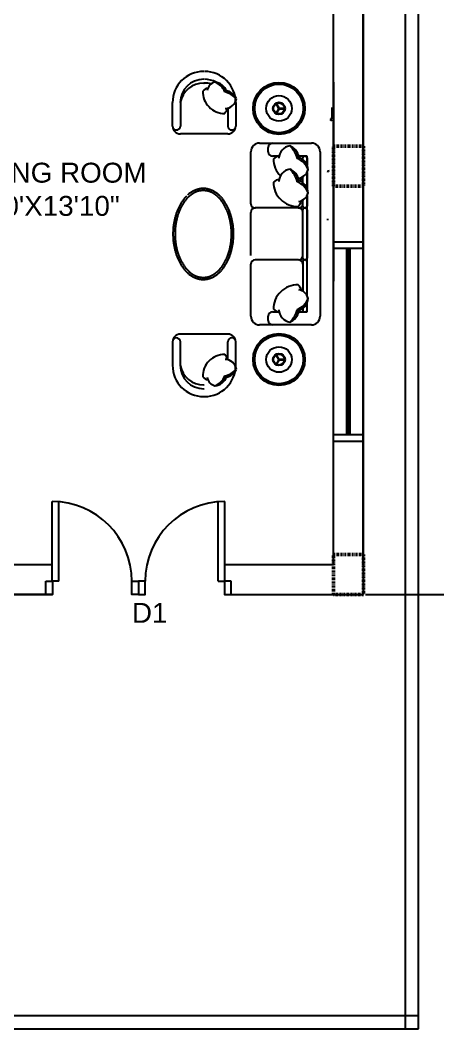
# Model space of a CAD drawing. Header units: inches. Extents: x 140261 to 278399, y 61833 to 125561.
# Drawn here: x 140848.9 to 140974.8, y 62427 to 62731 of the extents above; entities that cross this region are included whole.
import ezdxf

# ---------------------------------------------------------------- set-up
doc = ezdxf.new("R2010")
doc.units = ezdxf.units.IN
doc.linetypes.add('Aec_Rating_Smoke', pattern=[9, 4.5, 2, -2.5])
doc.linetypes.add('DASHDOT', pattern=[1, 0.5, -0.25, 0, -0.25])
doc.layers.add('column', color=1, linetype='Aec_Rating_Smoke', lineweight=50)
for name, color, linetype in [('door', 6, 'Continuous'), ('EL', 7, 'Continuous'), ('ID-LOOSE', 31, 'Continuous'), ('ID-LOOSE2', 8, 'Continuous'), ('WINDOW 2', 11, 'Continuous')]:
    doc.layers.add(name, color=color, linetype=linetype)
doc.styles.get("Standard").update_dxf_attribs({"font": 'arial.ttf'})
doc.dimstyles.new('ISO-25', dxfattribs={"dimtxt": 5, "dimasz": 2.5, "dimexe": 1.25, "dimexo": 0.625, "dimtad": 1, "dimdec": 1, "dimlunit": 4, "dimtxsty": 'Standard', "dimcen": 2.5, "dimadec": 0, "dimazin": 0, "dimtfac": 1, "dimtdec": 1, "dimtmove": 0, "dimatfit": 3, "dimfxl": 1, "dimarcsym": 0})

# ---------------------------------------------------------------- blocks, each defined once
blk = doc.blocks.new('*D262')
at = {"color": 0, "lineweight": -2, "transparency": 16777216}
for p, q in [((140969.64, 62967.04), (141019.52, 62967.04)), ((141018.27, 62964.54), (141018.27, 62560.41)), ((140952.95, 62557.91), (141019.52, 62557.91))]:
    blk.add_line(p, q, dxfattribs=at)
at = {"color": 0, "transparency": 16777216}
for points in [[(141017.85, 62964.54), (141018.68, 62964.54), (141018.27, 62967.04)], [(141017.85, 62560.41), (141018.68, 62560.41), (141018.27, 62557.91)]]:
    blk.add_solid(points, dxfattribs=at)
at = {"layer": 'Defpoints', "color": 0, "transparency": 16777216}
for p in [(140969.01, 62967.04), (140952.32, 62557.91), (141018.27, 62557.91)]:
    blk.add_point(p, dxfattribs=at)
at = {"color": 0, "transparency": 16777216, "insert": (141015.09, 62762.48), "char_height": 5, "attachment_point": 5, "rotation": 90}
blk.add_mtext('34\'-1"', dxfattribs=at)

msp = doc.modelspace()

# ---------------------------------------------------------------- linework, layer by layer
for p, q in [((140969.01, 62427.04), (140969.01, 62967.04)), ((140965.01, 62427.04), (140965.01, 62957.69)), ((140952.32, 62903.91), (140952.32, 62557.91)), ((140943.32, 62566.91), (140943.32, 62746.91)), ((140952.32, 62566.91), (140952.32, 62746.91)), ((140943.32, 62712.28), (140943.32, 62652.28)), ((140952.32, 62652.28), (140952.32, 62712.28)), ((140823.32, 62566.91), (140858.55, 62566.91)), ((140910.55, 62566.91), (140943.32, 62566.91)), ((140706.01, 62557.91), (140858.58, 62557.91)), ((140723.34, 62557.91), (140858.58, 62557.91)), ((140858.58, 62557.91), (140795.32, 62557.91)), ((140823.32, 62557.91), (140858.58, 62557.91)), ((140912.51, 62557.91), (140952.32, 62557.91)), ((140669.01, 62431.04), (140969.01, 62431.04)), ((140669.01, 62427.04), (140969.01, 62427.04))]:
    msp.add_line(p, q)
at = {"layer": 'column', "linetype": 'DASHDOT'}
for points in [[(140943.37, 62692.95), (140952.37, 62692.95), (140952.37, 62680.95), (140943.37, 62680.95)], [(140943.37, 62569.92), (140952.37, 62569.92), (140952.37, 62557.92), (140943.37, 62557.92)]]:
    msp.add_lwpolyline(points, close=True, dxfattribs=at)
at = {"layer": 'door'}
for p, q in [((140858.55, 62561.91), (140858.55, 62585.91)), ((140860.55, 62561.91), (140860.55, 62585.91)), ((140908.55, 62561.91), (140908.55, 62585.91)), ((140910.55, 62561.91), (140910.55, 62585.91)), ((140860.55, 62561.91), (140858.58, 62561.91)), ((140908.55, 62561.91), (140910.51, 62561.91))]:
    msp.add_line(p, q, dxfattribs=at)
for points in [[(140856.58, 62561.91), (140858.58, 62561.91), (140858.58, 62557.91), (140856.58, 62557.91)], [(140882.55, 62561.91), (140884.55, 62561.91), (140884.55, 62557.91), (140882.55, 62557.91)], [(140886.55, 62561.91), (140884.55, 62561.91), (140884.55, 62557.91), (140886.55, 62557.91)], [(140912.51, 62561.91), (140910.51, 62561.91), (140910.51, 62557.91), (140912.51, 62557.91)]]:
    msp.add_lwpolyline(points, close=True, dxfattribs=at)
for centre, start, end in [((140858.55, 62561.91), 0, 90), ((140910.55, 62561.91), 90, 180)]:
    msp.add_arc(centre, 24, start, end, dxfattribs=at)
at = {"layer": 'EL', "color": 142}
for p, q in [((140926.84, 62704.33), (140925.92, 62705.92)), ((140926.98, 62704.41), (140926.06, 62706)), ((140926.84, 62704.41), (140925.92, 62702.82)), ((140926.98, 62704.33), (140926.06, 62702.73)), ((140926.91, 62704.45), (140928.75, 62704.45)), ((140926.91, 62704.29), (140928.75, 62704.29)), ((140926.84, 62628.67), (140925.92, 62630.26)), ((140926.98, 62628.75), (140926.06, 62630.34)), ((140926.84, 62628.75), (140925.92, 62627.16)), ((140926.98, 62628.67), (140926.06, 62627.07)), ((140926.91, 62628.79), (140928.75, 62628.79)), ((140926.91, 62628.63), (140928.75, 62628.63))]:
    msp.add_line(p, q, dxfattribs=at)
at = {"layer": 'EL'}
for centre, radius in [((140926.91, 62704.37), 3.85), ((140926.91, 62704.37), 1.84), ((140926.91, 62704.37), 1.65), ((140926.91, 62628.71), 3.85), ((140926.91, 62628.71), 1.84), ((140926.91, 62628.71), 1.65)]:
    msp.add_circle(centre, radius, dxfattribs=at)
at = {"layer": 'ID-LOOSE'}
for p, q in [((140894.81, 62699.05), (140894.81, 62706.11)), ((140913.87, 62706.11), (140913.87, 62699.05)), ((140904.34, 62696.7), (140897.17, 62696.7)), ((140911.51, 62696.7), (140904.34, 62696.7)), ((140921.04, 62693.93), (140936.69, 62693.93)), ((140918.43, 62675.67), (140918.43, 62691.32)), ((140939.3, 62691.32), (140939.3, 62641.75)), ((140918.43, 62660.02), (140918.43, 62673.06)), ((140918.43, 62641.75), (140918.43, 62657.41)), ((140936.69, 62639.14), (140921.04, 62639.14)), ((140904.34, 62636.38), (140897.17, 62636.38)), ((140911.51, 62636.38), (140904.34, 62636.38)), ((140894.81, 62634.02), (140894.81, 62626.97)), ((140913.87, 62626.97), (140913.87, 62634.02)), ((140904.22, 62617.56), (140904.34, 62617.56)), ((140904.34, 62617.56), (140904.46, 62617.56))]:
    msp.add_line(p, q, dxfattribs=at)
at = {"layer": 'ID-LOOSE', "linetype": 'Continuous'}
for p, q in [((140898.88, 62677.8), (140898.74, 62677.65)), ((140899.02, 62677.95), (140898.88, 62677.8)), ((140899.46, 62678.36), (140899.32, 62678.22)), ((140899.61, 62678.49), (140899.46, 62678.36)), ((140899.76, 62678.61), (140899.61, 62678.49)), ((140899.92, 62678.73), (140899.76, 62678.61)), ((140900.07, 62678.85), (140899.92, 62678.73)), ((140900.23, 62678.96), (140900.07, 62678.85)), ((140900.39, 62679.07), (140900.23, 62678.96)), ((140900.54, 62679.17), (140900.39, 62679.07)), ((140900.7, 62679.27), (140900.54, 62679.17)), ((140900.87, 62679.36), (140900.7, 62679.27)), ((140901.03, 62679.45), (140900.87, 62679.36)), ((140901.19, 62679.53), (140901.03, 62679.45)), ((140901.36, 62679.61), (140901.19, 62679.53)), ((140901.52, 62679.69), (140901.36, 62679.61)), ((140901.69, 62679.76), (140901.52, 62679.69)), ((140901.85, 62679.82), (140901.69, 62679.76)), ((140902.02, 62679.88), (140901.85, 62679.82)), ((140902.19, 62679.94), (140902.02, 62679.88)), ((140902.36, 62679.99), (140902.19, 62679.94)), ((140902.53, 62680.04), (140902.36, 62679.99)), ((140902.7, 62680.08), (140902.53, 62680.04)), ((140902.87, 62680.12), (140902.7, 62680.08)), ((140903.04, 62680.15), (140902.87, 62680.12)), ((140903.22, 62680.17), (140903.04, 62680.15)), ((140903.39, 62680.2), (140903.22, 62680.17)), ((140903.56, 62680.21), (140903.39, 62680.2)), ((140903.73, 62680.23), (140903.56, 62680.21)), ((140903.91, 62680.23), (140903.73, 62680.23)), ((140904.08, 62680.24), (140903.91, 62680.23)), ((140904.25, 62680.23), (140904.08, 62680.24)), ((140904.42, 62680.23), (140904.25, 62680.23)), ((140904.6, 62680.21), (140904.42, 62680.23)), ((140904.77, 62680.2), (140904.6, 62680.21)), ((140904.94, 62680.17), (140904.77, 62680.2)), ((140905.11, 62680.15), (140904.94, 62680.17)), ((140905.29, 62680.12), (140905.11, 62680.15)), ((140905.46, 62680.08), (140905.29, 62680.12)), ((140905.63, 62680.04), (140905.46, 62680.08)), ((140905.8, 62679.99), (140905.63, 62680.04)), ((140905.97, 62679.94), (140905.8, 62679.99)), ((140906.13, 62679.88), (140905.97, 62679.94)), ((140906.3, 62679.82), (140906.13, 62679.88)), ((140906.47, 62679.76), (140906.3, 62679.82)), ((140906.64, 62679.69), (140906.47, 62679.76)), ((140906.8, 62679.61), (140906.64, 62679.69)), ((140906.97, 62679.53), (140906.8, 62679.61)), ((140907.13, 62679.45), (140906.97, 62679.53)), ((140907.29, 62679.36), (140907.13, 62679.45)), ((140907.45, 62679.27), (140907.29, 62679.36)), ((140907.61, 62679.17), (140907.45, 62679.27)), ((140907.77, 62679.07), (140907.61, 62679.17)), ((140907.93, 62678.96), (140907.77, 62679.07)), ((140908.09, 62678.85), (140907.93, 62678.96)), ((140908.24, 62678.73), (140908.09, 62678.85)), ((140908.39, 62678.61), (140908.24, 62678.73)), ((140908.54, 62678.49), (140908.39, 62678.61)), ((140908.69, 62678.36), (140908.54, 62678.49)), ((140908.84, 62678.22), (140908.69, 62678.36)), ((140908.99, 62678.09), (140908.84, 62678.22)), ((140909.13, 62677.95), (140908.99, 62678.09)), ((140909.28, 62677.8), (140909.13, 62677.95)), ((140909.42, 62677.65), (140909.28, 62677.8)), ((140896.77, 62674.76), (140896.67, 62674.55)), ((140896.88, 62674.96), (140896.77, 62674.76)), ((140896.99, 62675.17), (140896.88, 62674.96)), ((140897.1, 62675.37), (140896.99, 62675.17)), ((140897.21, 62675.56), (140897.1, 62675.37)), ((140897.32, 62675.76), (140897.21, 62675.56)), ((140897.44, 62675.95), (140897.32, 62675.76)), ((140897.56, 62676.13), (140897.44, 62675.95)), ((140897.68, 62676.32), (140897.56, 62676.13)), ((140897.81, 62676.5), (140897.68, 62676.32)), ((140897.93, 62676.67), (140897.81, 62676.5)), ((140898.06, 62676.84), (140897.93, 62676.67)), ((140898.19, 62677.01), (140898.06, 62676.84)), ((140898.33, 62677.18), (140898.19, 62677.01)), ((140898.46, 62677.34), (140898.33, 62677.18)), ((140898.6, 62677.5), (140898.46, 62677.34)), ((140898.74, 62677.65), (140898.6, 62677.5)), ((140909.56, 62677.5), (140909.42, 62677.65)), ((140909.69, 62677.34), (140909.56, 62677.5)), ((140909.83, 62677.18), (140909.69, 62677.34)), ((140909.96, 62677.01), (140909.83, 62677.18)), ((140910.09, 62676.84), (140909.96, 62677.01)), ((140910.22, 62676.67), (140910.09, 62676.84)), ((140910.35, 62676.5), (140910.22, 62676.67)), ((140910.47, 62676.32), (140910.35, 62676.5)), ((140910.6, 62676.13), (140910.47, 62676.32)), ((140910.72, 62675.95), (140910.6, 62676.13)), ((140910.83, 62675.76), (140910.72, 62675.95)), ((140910.95, 62675.56), (140910.83, 62675.76)), ((140911.06, 62675.37), (140910.95, 62675.56)), ((140911.17, 62675.17), (140911.06, 62675.37)), ((140911.28, 62674.96), (140911.17, 62675.17)), ((140911.38, 62674.76), (140911.28, 62674.96)), ((140911.49, 62674.55), (140911.38, 62674.76)), ((140895.59, 62671.6), (140895.53, 62671.36)), ((140895.66, 62671.84), (140895.59, 62671.6)), ((140895.73, 62672.08), (140895.66, 62671.84)), ((140895.8, 62672.31), (140895.73, 62672.08)), ((140895.87, 62672.55), (140895.8, 62672.31)), ((140895.95, 62672.78), (140895.87, 62672.55)), ((140896.03, 62673.01), (140895.95, 62672.78)), ((140896.11, 62673.24), (140896.03, 62673.01)), ((140896.2, 62673.46), (140896.11, 62673.24)), ((140896.29, 62673.68), (140896.2, 62673.46)), ((140896.38, 62673.9), (140896.29, 62673.68)), ((140896.47, 62674.12), (140896.38, 62673.9)), ((140896.57, 62674.34), (140896.47, 62674.12)), ((140896.67, 62674.55), (140896.57, 62674.34)), ((140911.59, 62674.34), (140911.49, 62674.55)), ((140911.68, 62674.12), (140911.59, 62674.34)), ((140911.78, 62673.9), (140911.68, 62674.12)), ((140911.87, 62673.68), (140911.78, 62673.9)), ((140911.96, 62673.46), (140911.87, 62673.68)), ((140912.04, 62673.24), (140911.96, 62673.46)), ((140912.13, 62673.01), (140912.04, 62673.24)), ((140912.21, 62672.78), (140912.13, 62673.01)), ((140912.28, 62672.55), (140912.21, 62672.78)), ((140912.36, 62672.31), (140912.28, 62672.55)), ((140912.43, 62672.08), (140912.36, 62672.31)), ((140912.5, 62671.84), (140912.43, 62672.08)), ((140912.56, 62671.6), (140912.5, 62671.84)), ((140912.63, 62671.36), (140912.56, 62671.6)), ((140895.05, 62668.6), (140895.03, 62668.35)), ((140895.08, 62668.86), (140895.05, 62668.6)), ((140895.11, 62669.12), (140895.08, 62668.86)), ((140895.14, 62669.37), (140895.11, 62669.12)), ((140895.18, 62669.62), (140895.14, 62669.37)), ((140895.22, 62669.87), (140895.18, 62669.62)), ((140895.27, 62670.13), (140895.22, 62669.87)), ((140895.31, 62670.37), (140895.27, 62670.13)), ((140895.36, 62670.62), (140895.31, 62670.37)), ((140895.42, 62670.87), (140895.36, 62670.62)), ((140895.47, 62671.11), (140895.42, 62670.87)), ((140895.53, 62671.36), (140895.47, 62671.11)), ((140912.69, 62671.11), (140912.63, 62671.36)), ((140912.74, 62670.87), (140912.69, 62671.11)), ((140912.79, 62670.62), (140912.74, 62670.87)), ((140912.84, 62670.37), (140912.79, 62670.62)), ((140912.89, 62670.13), (140912.84, 62670.37)), ((140912.94, 62669.87), (140912.89, 62670.13)), ((140912.98, 62669.62), (140912.94, 62669.87)), ((140913.01, 62669.37), (140912.98, 62669.62)), ((140913.05, 62669.12), (140913.01, 62669.37)), ((140913.08, 62668.86), (140913.05, 62669.12)), ((140913.11, 62668.6), (140913.08, 62668.86)), ((140913.13, 62668.35), (140913.11, 62668.6)), ((140894.96, 62667.32), (140894.95, 62667.06)), ((140894.95, 62667.06), (140894.95, 62666.8)), ((140894.95, 62666.8), (140894.95, 62666.54)), ((140894.95, 62666.54), (140894.95, 62666.28)), ((140894.95, 62666.28), (140894.95, 62666.02)), ((140894.95, 62666.02), (140894.96, 62665.76)), ((140894.97, 62667.57), (140894.96, 62667.32)), ((140894.96, 62665.76), (140894.97, 62665.5)), ((140894.99, 62667.83), (140894.97, 62667.57)), ((140894.97, 62665.5), (140894.99, 62665.24)), ((140895.01, 62668.09), (140894.99, 62667.83)), ((140895.03, 62668.35), (140895.01, 62668.09)), ((140913.15, 62668.09), (140913.13, 62668.35)), ((140913.17, 62667.83), (140913.15, 62668.09)), ((140913.18, 62667.57), (140913.17, 62667.83)), ((140913.17, 62665.24), (140913.18, 62665.5)), ((140913.2, 62667.32), (140913.18, 62667.57)), ((140913.18, 62665.5), (140913.2, 62665.76)), ((140913.2, 62667.06), (140913.2, 62667.32)), ((140913.21, 62666.8), (140913.2, 62667.06)), ((140913.2, 62666.02), (140913.21, 62666.28)), ((140913.2, 62665.76), (140913.2, 62666.02)), ((140913.21, 62666.54), (140913.21, 62666.8)), ((140913.21, 62666.28), (140913.21, 62666.54)), ((140894.99, 62665.24), (140895.01, 62664.99)), ((140895.01, 62664.99), (140895.03, 62664.73)), ((140895.03, 62664.73), (140895.05, 62664.47)), ((140895.05, 62664.47), (140895.08, 62664.22)), ((140895.08, 62664.22), (140895.11, 62663.96)), ((140895.11, 62663.96), (140895.14, 62663.71)), ((140895.14, 62663.71), (140895.18, 62663.45)), ((140895.18, 62663.45), (140895.22, 62663.2)), ((140895.22, 62663.2), (140895.27, 62662.95)), ((140895.27, 62662.95), (140895.31, 62662.7)), ((140895.31, 62662.7), (140895.36, 62662.45)), ((140912.79, 62662.45), (140912.84, 62662.7)), ((140912.84, 62662.7), (140912.89, 62662.95)), ((140912.89, 62662.95), (140912.94, 62663.2)), ((140912.94, 62663.2), (140912.98, 62663.45)), ((140912.98, 62663.45), (140913.01, 62663.71)), ((140913.01, 62663.71), (140913.05, 62663.96)), ((140913.05, 62663.96), (140913.08, 62664.22)), ((140913.08, 62664.22), (140913.11, 62664.47)), ((140913.11, 62664.47), (140913.13, 62664.73)), ((140913.13, 62664.73), (140913.15, 62664.99)), ((140913.15, 62664.99), (140913.17, 62665.24)), ((140895.36, 62662.45), (140895.42, 62662.21)), ((140895.42, 62662.21), (140895.47, 62661.96)), ((140895.47, 62661.96), (140895.53, 62661.72)), ((140895.53, 62661.72), (140895.59, 62661.48)), ((140895.59, 62661.48), (140895.66, 62661.24)), ((140895.66, 62661.24), (140895.73, 62661)), ((140895.73, 62661), (140895.8, 62660.76)), ((140895.8, 62660.76), (140895.87, 62660.53)), ((140895.87, 62660.53), (140895.95, 62660.3)), ((140895.95, 62660.3), (140896.03, 62660.07)), ((140896.03, 62660.07), (140896.11, 62659.84)), ((140896.11, 62659.84), (140896.2, 62659.62)), ((140896.2, 62659.62), (140896.29, 62659.39)), ((140911.87, 62659.39), (140911.96, 62659.62)), ((140911.96, 62659.62), (140912.04, 62659.84)), ((140912.04, 62659.84), (140912.13, 62660.07)), ((140912.13, 62660.07), (140912.21, 62660.3)), ((140912.21, 62660.3), (140912.28, 62660.53)), ((140912.28, 62660.53), (140912.36, 62660.76)), ((140912.36, 62660.76), (140912.43, 62661)), ((140912.43, 62661), (140912.5, 62661.24)), ((140912.5, 62661.24), (140912.56, 62661.48)), ((140912.56, 62661.48), (140912.63, 62661.72)), ((140912.63, 62661.72), (140912.69, 62661.96)), ((140912.69, 62661.96), (140912.74, 62662.21)), ((140912.74, 62662.21), (140912.79, 62662.45)), ((140896.29, 62659.39), (140896.38, 62659.17)), ((140896.38, 62659.17), (140896.47, 62658.96)), ((140896.47, 62658.96), (140896.57, 62658.74)), ((140896.57, 62658.74), (140896.67, 62658.53)), ((140896.67, 62658.53), (140896.77, 62658.32)), ((140896.77, 62658.32), (140896.88, 62658.11)), ((140896.88, 62658.11), (140896.99, 62657.91)), ((140896.99, 62657.91), (140897.1, 62657.71)), ((140897.1, 62657.71), (140897.21, 62657.52)), ((140897.21, 62657.52), (140897.32, 62657.32)), ((140897.32, 62657.32), (140897.44, 62657.13)), ((140897.44, 62657.13), (140897.56, 62656.95)), ((140897.56, 62656.95), (140897.68, 62656.76)), ((140897.68, 62656.76), (140897.81, 62656.58)), ((140897.81, 62656.58), (140897.93, 62656.41)), ((140897.93, 62656.41), (140898.06, 62656.23)), ((140910.09, 62656.23), (140910.22, 62656.41)), ((140910.22, 62656.41), (140910.35, 62656.58)), ((140910.35, 62656.58), (140910.47, 62656.76)), ((140910.47, 62656.76), (140910.6, 62656.95)), ((140910.6, 62656.95), (140910.72, 62657.13)), ((140910.72, 62657.13), (140910.83, 62657.32)), ((140910.83, 62657.32), (140910.95, 62657.52)), ((140910.95, 62657.52), (140911.06, 62657.71)), ((140911.06, 62657.71), (140911.17, 62657.91)), ((140911.17, 62657.91), (140911.28, 62658.11)), ((140911.28, 62658.11), (140911.38, 62658.32)), ((140911.38, 62658.32), (140911.49, 62658.53)), ((140911.49, 62658.53), (140911.59, 62658.74)), ((140911.59, 62658.74), (140911.68, 62658.96)), ((140911.68, 62658.96), (140911.78, 62659.17)), ((140911.78, 62659.17), (140911.87, 62659.39)), ((140898.06, 62656.23), (140898.19, 62656.06)), ((140898.19, 62656.06), (140898.33, 62655.9)), ((140898.33, 62655.9), (140898.46, 62655.74)), ((140898.46, 62655.74), (140898.6, 62655.58)), ((140898.6, 62655.58), (140898.74, 62655.43)), ((140898.74, 62655.43), (140898.88, 62655.28)), ((140898.88, 62655.28), (140899.02, 62655.13)), ((140899.02, 62655.13), (140899.17, 62654.99)), ((140899.17, 62654.99), (140899.32, 62654.85)), ((140899.32, 62654.85), (140899.46, 62654.72)), ((140899.46, 62654.72), (140899.61, 62654.59)), ((140899.61, 62654.59), (140899.76, 62654.47)), ((140899.76, 62654.47), (140899.92, 62654.35)), ((140899.92, 62654.35), (140900.07, 62654.23)), ((140900.07, 62654.23), (140900.23, 62654.12)), ((140900.23, 62654.12), (140900.39, 62654.01)), ((140900.39, 62654.01), (140900.54, 62653.91)), ((140900.54, 62653.91), (140900.7, 62653.81)), ((140900.7, 62653.81), (140900.87, 62653.72)), ((140900.87, 62653.72), (140901.03, 62653.63)), ((140901.03, 62653.63), (140901.19, 62653.54)), ((140901.19, 62653.54), (140901.36, 62653.46)), ((140901.36, 62653.46), (140901.52, 62653.39)), ((140901.52, 62653.39), (140901.69, 62653.32)), ((140906.47, 62653.32), (140906.64, 62653.39)), ((140906.64, 62653.39), (140906.8, 62653.46)), ((140906.8, 62653.46), (140906.97, 62653.54)), ((140906.97, 62653.54), (140907.13, 62653.63)), ((140907.13, 62653.63), (140907.29, 62653.72)), ((140907.29, 62653.72), (140907.45, 62653.81)), ((140907.45, 62653.81), (140907.61, 62653.91)), ((140907.61, 62653.91), (140907.77, 62654.01)), ((140907.77, 62654.01), (140907.93, 62654.12)), ((140907.93, 62654.12), (140908.09, 62654.23)), ((140908.09, 62654.23), (140908.24, 62654.35)), ((140908.24, 62654.35), (140908.39, 62654.47)), ((140908.39, 62654.47), (140908.54, 62654.59)), ((140908.54, 62654.59), (140908.69, 62654.72)), ((140908.69, 62654.72), (140908.84, 62654.85)), ((140908.84, 62654.85), (140908.99, 62654.99)), ((140908.99, 62654.99), (140909.13, 62655.13)), ((140909.13, 62655.13), (140909.28, 62655.28)), ((140909.28, 62655.28), (140909.42, 62655.43)), ((140909.42, 62655.43), (140909.56, 62655.58)), ((140909.56, 62655.58), (140909.69, 62655.74)), ((140909.69, 62655.74), (140909.83, 62655.9)), ((140909.83, 62655.9), (140909.96, 62656.06)), ((140909.96, 62656.06), (140910.09, 62656.23)), ((140901.69, 62653.32), (140901.85, 62653.25)), ((140901.85, 62653.25), (140902.02, 62653.19)), ((140902.02, 62653.19), (140902.19, 62653.14)), ((140902.19, 62653.14), (140902.36, 62653.09)), ((140902.36, 62653.09), (140902.53, 62653.04)), ((140902.53, 62653.04), (140902.7, 62653)), ((140902.7, 62653), (140902.87, 62652.96)), ((140902.87, 62652.96), (140903.04, 62652.93)), ((140903.04, 62652.93), (140903.22, 62652.9)), ((140903.22, 62652.9), (140903.39, 62652.88)), ((140903.39, 62652.88), (140903.56, 62652.86)), ((140903.56, 62652.86), (140903.73, 62652.85)), ((140903.73, 62652.85), (140903.91, 62652.84)), ((140903.91, 62652.84), (140904.08, 62652.84)), ((140904.08, 62652.84), (140904.25, 62652.84)), ((140904.25, 62652.84), (140904.42, 62652.85)), ((140904.42, 62652.85), (140904.6, 62652.86)), ((140904.6, 62652.86), (140904.77, 62652.88)), ((140904.77, 62652.88), (140904.94, 62652.9)), ((140904.94, 62652.9), (140905.11, 62652.93)), ((140905.11, 62652.93), (140905.29, 62652.96)), ((140905.29, 62652.96), (140905.46, 62653)), ((140905.46, 62653), (140905.63, 62653.04)), ((140905.63, 62653.04), (140905.8, 62653.09)), ((140905.8, 62653.09), (140905.97, 62653.14)), ((140905.97, 62653.14), (140906.13, 62653.19)), ((140906.13, 62653.19), (140906.3, 62653.25)), ((140906.3, 62653.25), (140906.47, 62653.32))]:
    msp.add_line(p, q, dxfattribs=at)
at = {"layer": 'ID-LOOSE'}
for centre in [(140926.91, 62704.37), (140926.91, 62628.71)]:
    msp.add_circle(centre, 7.83, dxfattribs=at)
for centre, radius, start, end in [((140904.22, 62706.11), 9.41, 90, 180), ((140904.46, 62706.11), 9.41, 360, 90), ((140897.17, 62699.05), 2.35, 180, 270), ((140911.51, 62699.05), 2.35, 270, 0), ((140921.04, 62691.32), 2.61, 90, 180), ((140936.69, 62691.32), 2.61, 360, 90), ((140919.73, 62675.67), 1.3, 180, 270), ((140919.73, 62673.06), 1.3, 90, 180), ((140919.73, 62657.41), 1.3, 90, 180), ((140921.04, 62641.75), 2.61, 180, 270), ((140936.69, 62641.75), 2.61, 270, 0), ((140897.17, 62634.02), 2.35, 90, 180), ((140911.51, 62634.02), 2.35, 360, 90), ((140904.22, 62626.97), 9.41, 180, 270), ((140904.46, 62626.97), 9.41, 270, 0)]:
    msp.add_arc(centre, radius, start, end, dxfattribs=at)
at = {"layer": 'ID-LOOSE2'}
for p, q in [((140904.22, 62711.99), (140904.34, 62711.99)), ((140904.46, 62711.99), (140904.34, 62711.99)), ((140897.17, 62706.11), (140897.17, 62699.05)), ((140911.51, 62704.46), (140911.51, 62699.05)), ((140942.81, 62704.66), (140942.81, 62701.52)), ((140895.99, 62697.88), (140895.99, 62697.88)), ((140912.69, 62697.88), (140912.69, 62697.88)), ((140923.65, 62691.32), (140923.65, 62692.63)), ((140926.97, 62690.02), (140924.95, 62690.02)), ((140935.39, 62690.02), (140932.82, 62690.02)), ((140934.6, 62690.02), (140934.86, 62690.02)), ((140935.39, 62687.28), (140935.39, 62690.02)), ((140934.08, 62689.02), (140934.08, 62689.5)), ((140935.39, 62689.5), (140935.39, 62687.28)), ((140934.08, 62682), (140934.08, 62683.79)), ((140935.39, 62680.25), (140935.39, 62685.1)), ((140935.39, 62685.1), (140935.39, 62680.25)), ((140935.39, 62678.08), (140935.39, 62674.89)), ((140935.39, 62647.97), (140935.39, 62678.08)), ((140934.08, 62674.89), (140934.08, 62676.76)), ((140932.78, 62674.37), (140919.73, 62674.37)), ((140934.08, 62659.23), (140934.08, 62673.84)), ((140934.86, 62674.37), (140934.6, 62674.37)), ((140934.6, 62674.37), (140934.86, 62674.37)), ((140935.39, 62673.84), (140935.39, 62659.23)), ((140941.52, 62671.12), (140941.52, 62670.66)), ((140932.78, 62658.71), (140919.73, 62658.71)), ((140934.08, 62658.19), (140934.08, 62649.29)), ((140934.86, 62658.71), (140934.6, 62658.71)), ((140934.86, 62658.71), (140934.6, 62658.71)), ((140935.39, 62647.97), (140935.39, 62658.19)), ((140935.39, 62643.06), (140935.39, 62645.8)), ((140935.39, 62643.58), (140935.39, 62645.8)), ((140923.65, 62640.45), (140923.65, 62641.75)), ((140924.95, 62643.06), (140926.97, 62643.06)), ((140932.82, 62643.06), (140935.39, 62643.06)), ((140934.08, 62644.05), (140934.08, 62643.58)), ((140934.6, 62643.06), (140934.86, 62643.06)), ((140895.99, 62635.2), (140895.99, 62635.2)), ((140912.69, 62635.2), (140912.69, 62635.2)), ((140897.17, 62626.97), (140897.17, 62634.02)), ((140911.51, 62628.62), (140911.51, 62634.02)), ((140904.22, 62621.09), (140904.34, 62621.09)), ((140904.22, 62619.91), (140904.34, 62619.91))]:
    msp.add_line(p, q, dxfattribs=at)
at = {"layer": 'ID-LOOSE2', "linetype": 'Continuous'}
for p, q in [((140899.63, 62677.69), (140899.54, 62677.59)), ((140899.73, 62677.77), (140899.63, 62677.69)), ((140899.82, 62677.86), (140899.73, 62677.77)), ((140899.92, 62677.94), (140899.82, 62677.86)), ((140900.01, 62678.03), (140899.92, 62677.94)), ((140900.11, 62678.11), (140900.01, 62678.03)), ((140900.21, 62678.18), (140900.11, 62678.11)), ((140900.3, 62678.26), (140900.21, 62678.18)), ((140900.4, 62678.33), (140900.3, 62678.26)), ((140900.5, 62678.41), (140900.4, 62678.33)), ((140900.6, 62678.47), (140900.5, 62678.41)), ((140900.7, 62678.54), (140900.6, 62678.47)), ((140900.8, 62678.61), (140900.7, 62678.54)), ((140900.9, 62678.67), (140900.8, 62678.61)), ((140901, 62678.73), (140900.9, 62678.67)), ((140901.1, 62678.79), (140901, 62678.73)), ((140901.2, 62678.85), (140901.1, 62678.79)), ((140901.3, 62678.9), (140901.2, 62678.85)), ((140901.4, 62678.95), (140901.3, 62678.9)), ((140901.5, 62679), (140901.4, 62678.95)), ((140901.6, 62679.05), (140901.5, 62679)), ((140901.7, 62679.1), (140901.6, 62679.05)), ((140901.8, 62679.14), (140901.7, 62679.1)), ((140901.9, 62679.18), (140901.8, 62679.14)), ((140901.99, 62679.22), (140901.9, 62679.18)), ((140902.09, 62679.26), (140901.99, 62679.22)), ((140902.19, 62679.3), (140902.09, 62679.26)), ((140902.29, 62679.33), (140902.19, 62679.3)), ((140902.39, 62679.36), (140902.29, 62679.33)), ((140902.49, 62679.4), (140902.39, 62679.36)), ((140902.59, 62679.42), (140902.49, 62679.4)), ((140902.69, 62679.45), (140902.59, 62679.42)), ((140902.79, 62679.47), (140902.69, 62679.45)), ((140902.88, 62679.5), (140902.79, 62679.47)), ((140902.98, 62679.52), (140902.88, 62679.5)), ((140903.08, 62679.54), (140902.98, 62679.52)), ((140903.18, 62679.55), (140903.08, 62679.54)), ((140903.27, 62679.57), (140903.18, 62679.55)), ((140903.37, 62679.58), (140903.27, 62679.57)), ((140903.46, 62679.59), (140903.37, 62679.58)), ((140903.56, 62679.6), (140903.46, 62679.59)), ((140903.66, 62679.61), (140903.56, 62679.6)), ((140903.75, 62679.62), (140903.66, 62679.61)), ((140903.84, 62679.62), (140903.75, 62679.62)), ((140903.94, 62679.63), (140903.84, 62679.62)), ((140904.03, 62679.63), (140903.94, 62679.63)), ((140904.13, 62679.63), (140904.03, 62679.63)), ((140904.22, 62679.63), (140904.13, 62679.63)), ((140904.31, 62679.62), (140904.22, 62679.63)), ((140904.41, 62679.62), (140904.31, 62679.62)), ((140904.5, 62679.61), (140904.41, 62679.62)), ((140904.6, 62679.6), (140904.5, 62679.61)), ((140904.69, 62679.59), (140904.6, 62679.6)), ((140904.79, 62679.58), (140904.69, 62679.59)), ((140904.89, 62679.57), (140904.79, 62679.58)), ((140904.98, 62679.55), (140904.89, 62679.57)), ((140905.08, 62679.54), (140904.98, 62679.55)), ((140905.18, 62679.52), (140905.08, 62679.54)), ((140905.27, 62679.5), (140905.18, 62679.52)), ((140905.37, 62679.47), (140905.27, 62679.5)), ((140905.47, 62679.45), (140905.37, 62679.47)), ((140905.57, 62679.42), (140905.47, 62679.45)), ((140905.67, 62679.4), (140905.57, 62679.42)), ((140905.77, 62679.36), (140905.67, 62679.4)), ((140905.86, 62679.33), (140905.77, 62679.36)), ((140905.96, 62679.3), (140905.86, 62679.33)), ((140906.06, 62679.26), (140905.96, 62679.3)), ((140906.16, 62679.22), (140906.06, 62679.26)), ((140906.26, 62679.18), (140906.16, 62679.22)), ((140906.36, 62679.14), (140906.26, 62679.18)), ((140906.46, 62679.1), (140906.36, 62679.14)), ((140906.56, 62679.05), (140906.46, 62679.1)), ((140906.66, 62679), (140906.56, 62679.05)), ((140906.76, 62678.95), (140906.66, 62679)), ((140906.86, 62678.9), (140906.76, 62678.95)), ((140906.96, 62678.85), (140906.86, 62678.9)), ((140907.06, 62678.79), (140906.96, 62678.85)), ((140907.16, 62678.73), (140907.06, 62678.79)), ((140907.26, 62678.67), (140907.16, 62678.73)), ((140907.36, 62678.61), (140907.26, 62678.67)), ((140907.46, 62678.54), (140907.36, 62678.61)), ((140907.56, 62678.47), (140907.46, 62678.54)), ((140907.66, 62678.41), (140907.56, 62678.47)), ((140907.76, 62678.33), (140907.66, 62678.41)), ((140907.85, 62678.26), (140907.76, 62678.33)), ((140907.95, 62678.18), (140907.85, 62678.26)), ((140908.05, 62678.11), (140907.95, 62678.18)), ((140908.14, 62678.03), (140908.05, 62678.11)), ((140908.24, 62677.94), (140908.14, 62678.03)), ((140908.34, 62677.86), (140908.24, 62677.94)), ((140908.43, 62677.77), (140908.34, 62677.86)), ((140908.53, 62677.69), (140908.43, 62677.77)), ((140908.62, 62677.59), (140908.53, 62677.69)), ((140897.43, 62674.7), (140897.36, 62674.56)), ((140897.51, 62674.83), (140897.43, 62674.7)), ((140897.58, 62674.97), (140897.51, 62674.83)), ((140897.65, 62675.1), (140897.58, 62674.97)), ((140897.73, 62675.23), (140897.65, 62675.1)), ((140897.81, 62675.36), (140897.73, 62675.23)), ((140897.88, 62675.49), (140897.81, 62675.36)), ((140897.96, 62675.62), (140897.88, 62675.49)), ((140898.04, 62675.74), (140897.96, 62675.62)), ((140898.12, 62675.86), (140898.04, 62675.74)), ((140898.21, 62675.99), (140898.12, 62675.86)), ((140898.29, 62676.11), (140898.21, 62675.99)), ((140898.37, 62676.23), (140898.29, 62676.11)), ((140898.46, 62676.34), (140898.37, 62676.23)), ((140898.54, 62676.46), (140898.46, 62676.34)), ((140898.63, 62676.57), (140898.54, 62676.46)), ((140898.72, 62676.68), (140898.63, 62676.57)), ((140898.81, 62676.79), (140898.72, 62676.68)), ((140898.89, 62676.9), (140898.81, 62676.79)), ((140898.98, 62677), (140898.89, 62676.9)), ((140899.07, 62677.11), (140898.98, 62677)), ((140899.17, 62677.21), (140899.07, 62677.11)), ((140899.26, 62677.31), (140899.17, 62677.21)), ((140899.35, 62677.41), (140899.26, 62677.31)), ((140899.44, 62677.5), (140899.35, 62677.41)), ((140899.54, 62677.59), (140899.44, 62677.5)), ((140908.71, 62677.5), (140908.62, 62677.59)), ((140908.81, 62677.41), (140908.71, 62677.5)), ((140908.9, 62677.31), (140908.81, 62677.41)), ((140908.99, 62677.21), (140908.9, 62677.31)), ((140909.08, 62677.11), (140908.99, 62677.21)), ((140909.17, 62677), (140909.08, 62677.11)), ((140909.26, 62676.9), (140909.17, 62677)), ((140909.35, 62676.79), (140909.26, 62676.9)), ((140909.44, 62676.68), (140909.35, 62676.79)), ((140909.53, 62676.57), (140909.44, 62676.68)), ((140909.61, 62676.46), (140909.53, 62676.57)), ((140909.7, 62676.34), (140909.61, 62676.46)), ((140909.78, 62676.23), (140909.7, 62676.34)), ((140909.87, 62676.11), (140909.78, 62676.23)), ((140909.95, 62675.99), (140909.87, 62676.11)), ((140910.03, 62675.86), (140909.95, 62675.99)), ((140910.11, 62675.74), (140910.03, 62675.86)), ((140910.19, 62675.62), (140910.11, 62675.74)), ((140910.27, 62675.49), (140910.19, 62675.62)), ((140910.35, 62675.36), (140910.27, 62675.49)), ((140910.43, 62675.23), (140910.35, 62675.36)), ((140910.5, 62675.1), (140910.43, 62675.23)), ((140910.58, 62674.97), (140910.5, 62675.1)), ((140910.65, 62674.83), (140910.58, 62674.97)), ((140910.72, 62674.7), (140910.65, 62674.83)), ((140910.8, 62674.56), (140910.72, 62674.7)), ((140896.22, 62671.61), (140896.18, 62671.45)), ((140896.27, 62671.76), (140896.22, 62671.61)), ((140896.31, 62671.91), (140896.27, 62671.76)), ((140896.36, 62672.07), (140896.31, 62671.91)), ((140896.41, 62672.22), (140896.36, 62672.07)), ((140896.45, 62672.37), (140896.41, 62672.22)), ((140896.51, 62672.52), (140896.45, 62672.37)), ((140896.56, 62672.67), (140896.51, 62672.52)), ((140896.61, 62672.82), (140896.56, 62672.67)), ((140896.67, 62672.97), (140896.61, 62672.82)), ((140896.72, 62673.12), (140896.67, 62672.97)), ((140896.78, 62673.27), (140896.72, 62673.12)), ((140896.84, 62673.42), (140896.78, 62673.27)), ((140896.9, 62673.57), (140896.84, 62673.42)), ((140896.96, 62673.71), (140896.9, 62673.57)), ((140897.03, 62673.86), (140896.96, 62673.71)), ((140897.09, 62674), (140897.03, 62673.86)), ((140897.16, 62674.14), (140897.09, 62674)), ((140897.22, 62674.28), (140897.16, 62674.14)), ((140897.29, 62674.42), (140897.22, 62674.28)), ((140897.36, 62674.56), (140897.29, 62674.42)), ((140910.87, 62674.42), (140910.8, 62674.56)), ((140910.93, 62674.28), (140910.87, 62674.42)), ((140911, 62674.14), (140910.93, 62674.28)), ((140911.07, 62674), (140911, 62674.14)), ((140911.13, 62673.86), (140911.07, 62674)), ((140911.2, 62673.71), (140911.13, 62673.86)), ((140911.26, 62673.57), (140911.2, 62673.71)), ((140911.32, 62673.42), (140911.26, 62673.57)), ((140911.38, 62673.27), (140911.32, 62673.42)), ((140911.44, 62673.12), (140911.38, 62673.27)), ((140911.49, 62672.97), (140911.44, 62673.12)), ((140911.55, 62672.82), (140911.49, 62672.97)), ((140911.6, 62672.67), (140911.55, 62672.82)), ((140911.65, 62672.52), (140911.6, 62672.67)), ((140911.7, 62672.37), (140911.65, 62672.52)), ((140911.75, 62672.22), (140911.7, 62672.37)), ((140911.8, 62672.07), (140911.75, 62672.22)), ((140911.85, 62671.91), (140911.8, 62672.07)), ((140911.89, 62671.76), (140911.85, 62671.91)), ((140911.93, 62671.61), (140911.89, 62671.76)), ((140911.98, 62671.45), (140911.93, 62671.61)), ((140895.67, 62668.64), (140895.65, 62668.48)), ((140895.68, 62668.8), (140895.67, 62668.64)), ((140895.7, 62668.96), (140895.68, 62668.8)), ((140895.72, 62669.11), (140895.7, 62668.96)), ((140895.74, 62669.27), (140895.72, 62669.11)), ((140895.77, 62669.43), (140895.74, 62669.27)), ((140895.79, 62669.59), (140895.77, 62669.43)), ((140895.81, 62669.74), (140895.79, 62669.59)), ((140895.84, 62669.9), (140895.81, 62669.74)), ((140895.87, 62670.06), (140895.84, 62669.9)), ((140895.9, 62670.21), (140895.87, 62670.06)), ((140895.93, 62670.37), (140895.9, 62670.21)), ((140895.96, 62670.52), (140895.93, 62670.37)), ((140895.99, 62670.68), (140895.96, 62670.52)), ((140896.03, 62670.83), (140895.99, 62670.68)), ((140896.07, 62670.99), (140896.03, 62670.83)), ((140896.1, 62671.14), (140896.07, 62670.99)), ((140896.14, 62671.3), (140896.1, 62671.14)), ((140896.18, 62671.45), (140896.14, 62671.3)), ((140912.02, 62671.3), (140911.98, 62671.45)), ((140912.05, 62671.14), (140912.02, 62671.3)), ((140912.09, 62670.99), (140912.05, 62671.14)), ((140912.13, 62670.83), (140912.09, 62670.99)), ((140912.16, 62670.68), (140912.13, 62670.83)), ((140912.2, 62670.52), (140912.16, 62670.68)), ((140912.23, 62670.37), (140912.2, 62670.52)), ((140912.26, 62670.21), (140912.23, 62670.37)), ((140912.29, 62670.06), (140912.26, 62670.21)), ((140912.32, 62669.9), (140912.29, 62670.06)), ((140912.34, 62669.74), (140912.32, 62669.9)), ((140912.37, 62669.59), (140912.34, 62669.74)), ((140912.39, 62669.43), (140912.37, 62669.59)), ((140912.42, 62669.27), (140912.39, 62669.43)), ((140912.44, 62669.11), (140912.42, 62669.27)), ((140912.46, 62668.96), (140912.44, 62669.11)), ((140912.47, 62668.8), (140912.46, 62668.96)), ((140912.49, 62668.64), (140912.47, 62668.8)), ((140912.51, 62668.48), (140912.49, 62668.64)), ((140895.57, 62667.21), (140895.56, 62667.06)), ((140895.56, 62667.06), (140895.56, 62666.9)), ((140895.56, 62666.9), (140895.56, 62666.74)), ((140895.56, 62666.74), (140895.56, 62666.58)), ((140895.56, 62666.58), (140895.56, 62666.42)), ((140895.56, 62666.42), (140895.56, 62666.26)), ((140895.56, 62666.26), (140895.56, 62666.1)), ((140895.56, 62666.1), (140895.56, 62665.94)), ((140895.56, 62665.94), (140895.57, 62665.78)), ((140895.58, 62667.53), (140895.57, 62667.37)), ((140895.57, 62667.37), (140895.57, 62667.21)), ((140895.57, 62665.78), (140895.58, 62665.63)), ((140895.59, 62667.69), (140895.58, 62667.53)), ((140895.58, 62665.63), (140895.58, 62665.47)), ((140895.6, 62667.85), (140895.59, 62667.69)), ((140895.61, 62668.01), (140895.6, 62667.85)), ((140895.62, 62668.17), (140895.61, 62668.01)), ((140895.63, 62668.32), (140895.62, 62668.17)), ((140895.65, 62668.48), (140895.63, 62668.32)), ((140912.52, 62668.32), (140912.51, 62668.48)), ((140912.54, 62668.17), (140912.52, 62668.32)), ((140912.55, 62668.01), (140912.54, 62668.17)), ((140912.56, 62667.85), (140912.55, 62668.01)), ((140912.57, 62667.69), (140912.56, 62667.85)), ((140912.58, 62667.53), (140912.57, 62667.69)), ((140912.57, 62665.47), (140912.58, 62665.63)), ((140912.58, 62667.37), (140912.58, 62667.53)), ((140912.59, 62667.21), (140912.58, 62667.37)), ((140912.58, 62665.63), (140912.59, 62665.78)), ((140912.6, 62667.06), (140912.59, 62667.21)), ((140912.59, 62665.94), (140912.6, 62666.1)), ((140912.59, 62665.78), (140912.59, 62665.94)), ((140912.6, 62666.9), (140912.6, 62667.06)), ((140912.6, 62666.74), (140912.6, 62666.9)), ((140912.6, 62666.58), (140912.6, 62666.74)), ((140912.6, 62666.42), (140912.6, 62666.58)), ((140912.6, 62666.26), (140912.6, 62666.42)), ((140912.6, 62666.1), (140912.6, 62666.26)), ((140895.58, 62665.47), (140895.59, 62665.31)), ((140895.59, 62665.31), (140895.6, 62665.15)), ((140895.6, 62665.15), (140895.62, 62664.99)), ((140895.62, 62664.99), (140895.63, 62664.83)), ((140895.63, 62664.83), (140895.64, 62664.67)), ((140895.64, 62664.67), (140895.66, 62664.52)), ((140895.66, 62664.52), (140895.67, 62664.36)), ((140895.67, 62664.36), (140895.69, 62664.2)), ((140895.69, 62664.2), (140895.71, 62664.04)), ((140895.71, 62664.04), (140895.73, 62663.88)), ((140895.73, 62663.88), (140895.75, 62663.73)), ((140895.75, 62663.73), (140895.78, 62663.57)), ((140895.78, 62663.57), (140895.8, 62663.41)), ((140895.8, 62663.41), (140895.83, 62663.26)), ((140895.83, 62663.26), (140895.85, 62663.1)), ((140895.85, 62663.1), (140895.88, 62662.94)), ((140895.88, 62662.94), (140895.91, 62662.79)), ((140895.91, 62662.79), (140895.94, 62662.63)), ((140895.94, 62662.63), (140895.98, 62662.48)), ((140895.98, 62662.48), (140896.01, 62662.32)), ((140912.15, 62662.32), (140912.18, 62662.48)), ((140912.18, 62662.48), (140912.21, 62662.63)), ((140912.21, 62662.63), (140912.24, 62662.79)), ((140912.24, 62662.79), (140912.27, 62662.94)), ((140912.27, 62662.94), (140912.3, 62663.1)), ((140912.3, 62663.1), (140912.33, 62663.26)), ((140912.33, 62663.26), (140912.36, 62663.41)), ((140912.36, 62663.41), (140912.38, 62663.57)), ((140912.38, 62663.57), (140912.4, 62663.73)), ((140912.4, 62663.73), (140912.43, 62663.88)), ((140912.43, 62663.88), (140912.45, 62664.04)), ((140912.45, 62664.04), (140912.47, 62664.2)), ((140912.47, 62664.2), (140912.48, 62664.36)), ((140912.48, 62664.36), (140912.5, 62664.52)), ((140912.5, 62664.52), (140912.52, 62664.67)), ((140912.52, 62664.67), (140912.53, 62664.83)), ((140912.53, 62664.83), (140912.54, 62664.99)), ((140912.54, 62664.99), (140912.55, 62665.15)), ((140912.55, 62665.15), (140912.56, 62665.31)), ((140912.56, 62665.31), (140912.57, 62665.47)), ((140896.01, 62662.32), (140896.05, 62662.16)), ((140896.05, 62662.16), (140896.08, 62662.01)), ((140896.08, 62662.01), (140896.12, 62661.86)), ((140896.12, 62661.86), (140896.16, 62661.7)), ((140896.16, 62661.7), (140896.2, 62661.55)), ((140896.2, 62661.55), (140896.25, 62661.39)), ((140896.25, 62661.39), (140896.29, 62661.24)), ((140896.29, 62661.24), (140896.34, 62661.09)), ((140896.34, 62661.09), (140896.38, 62660.94)), ((140896.38, 62660.94), (140896.43, 62660.78)), ((140896.43, 62660.78), (140896.48, 62660.63)), ((140896.48, 62660.63), (140896.53, 62660.48)), ((140896.53, 62660.48), (140896.58, 62660.33)), ((140896.58, 62660.33), (140896.64, 62660.18)), ((140896.64, 62660.18), (140896.69, 62660.03)), ((140896.69, 62660.03), (140896.75, 62659.88)), ((140896.75, 62659.88), (140896.81, 62659.73)), ((140896.81, 62659.73), (140896.87, 62659.58)), ((140896.87, 62659.58), (140896.93, 62659.44)), ((140896.93, 62659.44), (140896.99, 62659.29)), ((140911.16, 62659.29), (140911.23, 62659.44)), ((140911.23, 62659.44), (140911.29, 62659.58)), ((140911.29, 62659.58), (140911.35, 62659.73)), ((140911.35, 62659.73), (140911.41, 62659.88)), ((140911.41, 62659.88), (140911.46, 62660.03)), ((140911.46, 62660.03), (140911.52, 62660.18)), ((140911.52, 62660.18), (140911.57, 62660.33)), ((140911.57, 62660.33), (140911.63, 62660.48)), ((140911.63, 62660.48), (140911.68, 62660.63)), ((140911.68, 62660.63), (140911.73, 62660.78)), ((140911.73, 62660.78), (140911.78, 62660.94)), ((140911.78, 62660.94), (140911.82, 62661.09)), ((140911.82, 62661.09), (140911.87, 62661.24)), ((140911.87, 62661.24), (140911.91, 62661.39)), ((140911.91, 62661.39), (140911.95, 62661.55)), ((140911.95, 62661.55), (140912, 62661.7)), ((140912, 62661.7), (140912.04, 62661.86)), ((140912.04, 62661.86), (140912.07, 62662.01)), ((140912.07, 62662.01), (140912.11, 62662.16)), ((140912.11, 62662.16), (140912.15, 62662.32)), ((140896.99, 62659.29), (140897.06, 62659.15)), ((140897.06, 62659.15), (140897.12, 62659.01)), ((140897.12, 62659.01), (140897.19, 62658.86)), ((140897.19, 62658.86), (140897.26, 62658.72)), ((140897.26, 62658.72), (140897.33, 62658.59)), ((140897.33, 62658.59), (140897.4, 62658.45)), ((140897.4, 62658.45), (140897.47, 62658.31)), ((140897.47, 62658.31), (140897.54, 62658.18)), ((140897.54, 62658.18), (140897.62, 62658.04)), ((140897.62, 62658.04), (140897.69, 62657.91)), ((140897.69, 62657.91), (140897.77, 62657.78)), ((140897.77, 62657.78), (140897.85, 62657.65)), ((140897.85, 62657.65), (140897.92, 62657.52)), ((140897.92, 62657.52), (140898, 62657.4)), ((140898, 62657.4), (140898.08, 62657.27)), ((140898.08, 62657.27), (140898.17, 62657.15)), ((140898.17, 62657.15), (140898.25, 62657.03)), ((140898.25, 62657.03), (140898.33, 62656.91)), ((140898.33, 62656.91), (140898.42, 62656.79)), ((140898.42, 62656.79), (140898.5, 62656.68)), ((140898.5, 62656.68), (140898.59, 62656.56)), ((140898.59, 62656.56), (140898.67, 62656.45)), ((140898.67, 62656.45), (140898.76, 62656.34)), ((140909.4, 62656.34), (140909.48, 62656.45)), ((140909.48, 62656.45), (140909.57, 62656.56)), ((140909.57, 62656.56), (140909.66, 62656.68)), ((140909.66, 62656.68), (140909.74, 62656.79)), ((140909.74, 62656.79), (140909.83, 62656.91)), ((140909.83, 62656.91), (140909.91, 62657.03)), ((140909.91, 62657.03), (140909.99, 62657.15)), ((140909.99, 62657.15), (140910.07, 62657.27)), ((140910.07, 62657.27), (140910.15, 62657.4)), ((140910.15, 62657.4), (140910.23, 62657.52)), ((140910.23, 62657.52), (140910.31, 62657.65)), ((140910.31, 62657.65), (140910.39, 62657.78)), ((140910.39, 62657.78), (140910.47, 62657.91)), ((140910.47, 62657.91), (140910.54, 62658.04)), ((140910.54, 62658.04), (140910.62, 62658.18)), ((140910.62, 62658.18), (140910.69, 62658.31)), ((140910.69, 62658.31), (140910.76, 62658.45)), ((140910.76, 62658.45), (140910.83, 62658.59)), ((140910.83, 62658.59), (140910.9, 62658.72)), ((140910.9, 62658.72), (140910.97, 62658.86)), ((140910.97, 62658.86), (140911.04, 62659.01)), ((140911.04, 62659.01), (140911.1, 62659.15)), ((140911.1, 62659.15), (140911.16, 62659.29)), ((140898.76, 62656.34), (140898.85, 62656.23)), ((140898.85, 62656.23), (140898.94, 62656.13)), ((140898.94, 62656.13), (140899.03, 62656.02)), ((140899.03, 62656.02), (140899.12, 62655.92)), ((140899.12, 62655.92), (140899.21, 62655.82)), ((140899.21, 62655.82), (140899.3, 62655.72)), ((140899.3, 62655.72), (140899.4, 62655.62)), ((140899.4, 62655.62), (140899.49, 62655.53)), ((140899.49, 62655.53), (140899.58, 62655.44)), ((140899.58, 62655.44), (140899.68, 62655.35)), ((140899.68, 62655.35), (140899.77, 62655.26)), ((140899.77, 62655.26), (140899.87, 62655.17)), ((140899.87, 62655.17), (140899.96, 62655.09)), ((140899.96, 62655.09), (140900.06, 62655.01)), ((140900.06, 62655.01), (140900.16, 62654.93)), ((140900.16, 62654.93), (140900.26, 62654.85)), ((140900.26, 62654.85), (140900.35, 62654.78)), ((140900.35, 62654.78), (140900.45, 62654.71)), ((140900.45, 62654.71), (140900.55, 62654.64)), ((140900.55, 62654.64), (140900.65, 62654.57)), ((140900.65, 62654.57), (140900.75, 62654.5)), ((140900.75, 62654.5), (140900.85, 62654.44)), ((140900.85, 62654.44), (140900.95, 62654.38)), ((140900.95, 62654.38), (140901.05, 62654.32)), ((140901.05, 62654.32), (140901.15, 62654.26)), ((140901.15, 62654.26), (140901.25, 62654.2)), ((140901.25, 62654.2), (140901.35, 62654.15)), ((140901.35, 62654.15), (140901.45, 62654.1)), ((140901.45, 62654.1), (140901.55, 62654.05)), ((140901.55, 62654.05), (140901.65, 62654)), ((140901.65, 62654), (140901.75, 62653.96)), ((140901.75, 62653.96), (140901.85, 62653.91)), ((140901.85, 62653.91), (140901.94, 62653.87)), ((140901.94, 62653.87), (140902.04, 62653.83)), ((140902.04, 62653.83), (140902.14, 62653.8)), ((140902.14, 62653.8), (140902.24, 62653.76)), ((140902.24, 62653.76), (140902.34, 62653.73)), ((140902.34, 62653.73), (140902.44, 62653.7)), ((140902.44, 62653.7), (140902.54, 62653.67)), ((140902.54, 62653.67), (140902.64, 62653.64)), ((140902.64, 62653.64), (140902.74, 62653.62)), ((140902.74, 62653.62), (140902.83, 62653.59)), ((140902.83, 62653.59), (140902.93, 62653.57)), ((140902.93, 62653.57), (140903.03, 62653.55)), ((140903.03, 62653.55), (140903.13, 62653.53)), ((140903.13, 62653.53), (140903.22, 62653.52)), ((140903.22, 62653.52), (140903.32, 62653.5)), ((140903.32, 62653.5), (140903.42, 62653.49)), ((140903.42, 62653.49), (140903.51, 62653.48)), ((140903.51, 62653.48), (140903.61, 62653.47)), ((140903.61, 62653.47), (140903.7, 62653.46)), ((140903.7, 62653.46), (140903.8, 62653.46)), ((140903.8, 62653.46), (140903.89, 62653.45)), ((140903.89, 62653.45), (140903.99, 62653.45)), ((140903.99, 62653.45), (140904.08, 62653.45)), ((140904.08, 62653.45), (140904.17, 62653.45)), ((140904.17, 62653.45), (140904.27, 62653.45)), ((140904.27, 62653.45), (140904.36, 62653.46)), ((140904.36, 62653.46), (140904.45, 62653.46)), ((140904.45, 62653.46), (140904.55, 62653.47)), ((140904.55, 62653.47), (140904.65, 62653.48)), ((140904.65, 62653.48), (140904.74, 62653.49)), ((140904.74, 62653.49), (140904.84, 62653.5)), ((140904.84, 62653.5), (140904.93, 62653.52)), ((140904.93, 62653.52), (140905.03, 62653.53)), ((140905.03, 62653.53), (140905.13, 62653.55)), ((140905.13, 62653.55), (140905.23, 62653.57)), ((140905.23, 62653.57), (140905.32, 62653.59)), ((140905.32, 62653.59), (140905.42, 62653.62)), ((140905.42, 62653.62), (140905.52, 62653.64)), ((140905.52, 62653.64), (140905.62, 62653.67)), ((140905.62, 62653.67), (140905.72, 62653.7)), ((140905.72, 62653.7), (140905.82, 62653.73)), ((140905.82, 62653.73), (140905.91, 62653.76)), ((140905.91, 62653.76), (140906.01, 62653.8)), ((140906.01, 62653.8), (140906.11, 62653.83)), ((140906.11, 62653.83), (140906.21, 62653.87)), ((140906.21, 62653.87), (140906.31, 62653.91)), ((140906.31, 62653.91), (140906.41, 62653.96)), ((140906.41, 62653.96), (140906.51, 62654)), ((140906.51, 62654), (140906.61, 62654.05)), ((140906.61, 62654.05), (140906.71, 62654.1)), ((140906.71, 62654.1), (140906.81, 62654.15)), ((140906.81, 62654.15), (140906.91, 62654.2)), ((140906.91, 62654.2), (140907.01, 62654.26)), ((140907.01, 62654.26), (140907.11, 62654.32)), ((140907.11, 62654.32), (140907.21, 62654.38)), ((140907.21, 62654.38), (140907.31, 62654.44)), ((140907.31, 62654.44), (140907.41, 62654.5)), ((140907.41, 62654.5), (140907.51, 62654.57)), ((140907.51, 62654.57), (140907.61, 62654.64)), ((140907.61, 62654.64), (140907.71, 62654.71)), ((140907.71, 62654.71), (140907.8, 62654.78)), ((140907.8, 62654.78), (140907.9, 62654.85)), ((140907.9, 62654.85), (140908, 62654.93)), ((140908, 62654.93), (140908.1, 62655.01)), ((140908.1, 62655.01), (140908.19, 62655.09)), ((140908.19, 62655.09), (140908.29, 62655.17)), ((140908.29, 62655.17), (140908.38, 62655.26)), ((140908.38, 62655.26), (140908.48, 62655.35)), ((140908.48, 62655.35), (140908.57, 62655.44)), ((140908.57, 62655.44), (140908.67, 62655.53)), ((140908.67, 62655.53), (140908.76, 62655.62)), ((140908.76, 62655.62), (140908.85, 62655.72)), ((140908.85, 62655.72), (140908.95, 62655.82)), ((140908.95, 62655.82), (140909.04, 62655.92)), ((140909.04, 62655.92), (140909.13, 62656.02)), ((140909.13, 62656.02), (140909.22, 62656.13)), ((140909.22, 62656.13), (140909.31, 62656.23)), ((140909.31, 62656.23), (140909.4, 62656.34))]:
    msp.add_line(p, q, dxfattribs=at)
at = {"layer": 'ID-LOOSE2'}
for centre in [(140926.91, 62704.37), (140926.91, 62628.71)]:
    msp.add_circle(centre, 7.31, dxfattribs=at)
for centre, radius, start, end in [((140904.22, 62706.11), 7.06, 90, 180), ((140904.09, 62704.97), 7.02, 88.9228, 170.6883), ((140904.46, 62706.11), 7.06, 60.2391, 90), ((140904.59, 62704.97), 7.02, 74.5168, 91.0772), ((140895.99, 62699.05), 1.18, 180, 270), ((140895.99, 62699.05), 1.18, 270, 0), ((140912.69, 62699.05), 1.18, 180, 270), ((140912.69, 62699.05), 1.18, 270, 0), ((140942.3, 62701.52), 0.514, 270, 0), ((140942.3, 62700.49), 0.514, 0, 90), ((140924.95, 62692.63), 1.3, 90, 180), ((140924.95, 62691.32), 1.3, 180, 270), ((140934.6, 62689.5), 0.522, 90, 180), ((140934.86, 62689.5), 0.522, 0, 90), ((140942.04, 62685.06), 0.514, 90, 180), ((140932.78, 62675.67), 1.3, 270, 0), ((140934.6, 62674.89), 0.522, 180, 270), ((140934.86, 62674.89), 0.522, 270, 0), ((140932.78, 62673.06), 1.3, 0, 90), ((140934.6, 62673.84), 0.522, 90, 180), ((140934.86, 62673.84), 0.522, 0, 90), ((140932.78, 62660.02), 1.3, 270, 0), ((140932.78, 62657.41), 1.3, 0, 90), ((140934.6, 62659.23), 0.522, 180, 270), ((140934.6, 62658.19), 0.522, 90, 180), ((140934.86, 62659.23), 0.522, 270, 0), ((140934.86, 62658.19), 0.522, 0, 90), ((140924.95, 62641.75), 1.3, 90, 180), ((140934.6, 62643.58), 0.522, 180, 270), ((140934.86, 62643.58), 0.522, 270, 0), ((140924.95, 62640.45), 1.3, 180, 270), ((140895.99, 62634.02), 1.18, 90, 180), ((140895.99, 62634.02), 1.18, 0, 90), ((140912.69, 62634.02), 1.18, 90, 180), ((140912.69, 62634.02), 1.18, 0, 90), ((140904.09, 62628.1), 7.02, 189.3117, 271.0772), ((140904.22, 62626.97), 7.06, 180, 270)]:
    msp.add_arc(centre, radius, start, end, dxfattribs=at)
at = {"layer": 'ID-LOOSE2', "color": 8}
for centre, radius, start, end in [((140908.34, 62709.31), 3.07, 104.1064, 172.232), ((140907.27, 62708.29), 4.01, 17.2714, 85.4668), ((140905.79, 62707.41), 5.2, 21.5683, 69.7406), ((140906.61, 62706.87), 3.8, 106.7793, 134.4945), ((140910.49, 62709.39), 6.54, 178.285, 270.5789), ((140908.99, 62702.62), 6.9, 42.7368, 76.3508), ((140910.24, 62705.65), 4.16, 23.3152, 79.3613), ((140910.56, 62707.88), 3.55, 272.0672, 350.6072), ((140908.64, 62704.7), 2.66, 316.1116, 353.7097), ((140910.49, 62623.69), 6.54, 89.4211, 181.715), ((140908.64, 62628.38), 2.66, 6.2903, 43.8884), ((140910.56, 62625.2), 3.55, 9.3928, 87.9328), ((140906.61, 62626.2), 3.8, 225.5055, 253.2207), ((140908.34, 62623.77), 3.07, 187.768, 255.8936), ((140905.79, 62625.67), 5.2, 290.2594, 338.4317), ((140907.27, 62624.79), 4.01, 274.5332, 342.7286), ((140908.99, 62630.46), 6.9, 283.6492, 317.2632), ((140910.24, 62627.43), 4.16, 280.6387, 336.6848)]:
    msp.add_arc(centre, radius, start, end, dxfattribs=at)
at = {"layer": 'ID-LOOSE2', "color": 9}
for centre, radius, start, end in [((140930.82, 62689.22), 3.93, 99.3928, 177.9328), ((140924.99, 62687.49), 7.65, 13.6492, 47.2632), ((140928.35, 62688.86), 4.62, 10.6387, 66.6848), ((140927.3, 62687.09), 2.95, 96.2903, 133.8884), ((140931.28, 62685.57), 4.44, 4.5332, 72.7286), ((140932.5, 62689.14), 7.26, 179.4211, 224.7117), ((140930.3, 62683.93), 5.76, 20.2594, 68.4317), ((140930.82, 62682.2), 3.93, 99.3928, 177.9328), ((140928.35, 62681.84), 4.62, 10.6387, 66.6848), ((140924.99, 62680.46), 7.65, 13.6492, 47.2632), ((140932.41, 62686.76), 3.4, 277.768, 345.8936), ((140927.3, 62680.06), 2.95, 96.2903, 133.8884), ((140932.5, 62682.11), 7.26, 179.4211, 271.715), ((140930.3, 62676.9), 5.76, 20.2594, 68.4317), ((140931.28, 62678.55), 4.44, 4.5332, 72.7286), ((140929.71, 62684.85), 4.22, 326.7787, 343.2207), ((140932.41, 62679.73), 3.4, 277.768, 345.8936), ((140929.71, 62677.82), 4.22, 315.5055, 343.2207), ((140932.5, 62643.94), 7.26, 88.285, 180.5789), ((140929.71, 62648.23), 4.22, 16.7793, 44.4945), ((140932.41, 62646.32), 3.4, 14.1064, 82.232), ((140930.3, 62649.15), 5.76, 291.5683, 339.7406), ((140931.28, 62647.5), 4.44, 287.2714, 355.4668), ((140927.3, 62645.99), 2.95, 226.1116, 263.7097), ((140930.82, 62643.85), 3.93, 182.0672, 260.6072), ((140924.99, 62645.59), 7.65, 312.7368, 346.3508), ((140928.35, 62644.21), 4.62, 293.3152, 349.3613)]:
    msp.add_arc(centre, radius, start, end, dxfattribs=at)
at = {"layer": 'WINDOW 2'}
for p, q in [((140952.32, 62664.12), (140943.32, 62664.12)), ((140952.32, 62662.12), (140943.32, 62662.12)), ((140947.32, 62606.12), (140947.32, 62662.12)), ((140947.82, 62606.12), (140947.82, 62662.12)), ((140948.32, 62606.12), (140948.32, 62662.12)), ((140943.32, 62606.12), (140952.32, 62606.12)), ((140943.32, 62604.12), (140952.32, 62604.12))]:
    msp.add_line(p, q, dxfattribs=at)

# ---------------------------------------------------------------- texts
at = {"char_height": 6, "attachment_point": 1}
for s, width, insert in [('\\pxqc;LIVING ROOM\\P10\'X13\'10"', 66.1436, (140825.96, 62688.01)), ('\\pxqc;\\PD1', 69.3032, (140853.28, 62565.39))]:
    msp.add_mtext_dynamic_manual_height_columns(s, width=width, gutter_width=12.5, heights=[0], dxfattribs=dict(at, insert=insert))

# ---------------------------------------------------------------- dimensions: what is measured, and where the dimension line sits
dim = msp.add_linear_dim(base=(141018.27, 62557.91), p1=(140969.01, 62967.04), p2=(140952.32, 62557.91), angle=90, dimstyle='ISO-25')
dim.commit()
dim.dimension.update_dxf_attribs({"geometry": '*D262', "text_midpoint": (141015.09, 62762.48)})

doc.saveas('drawing.dxf')
